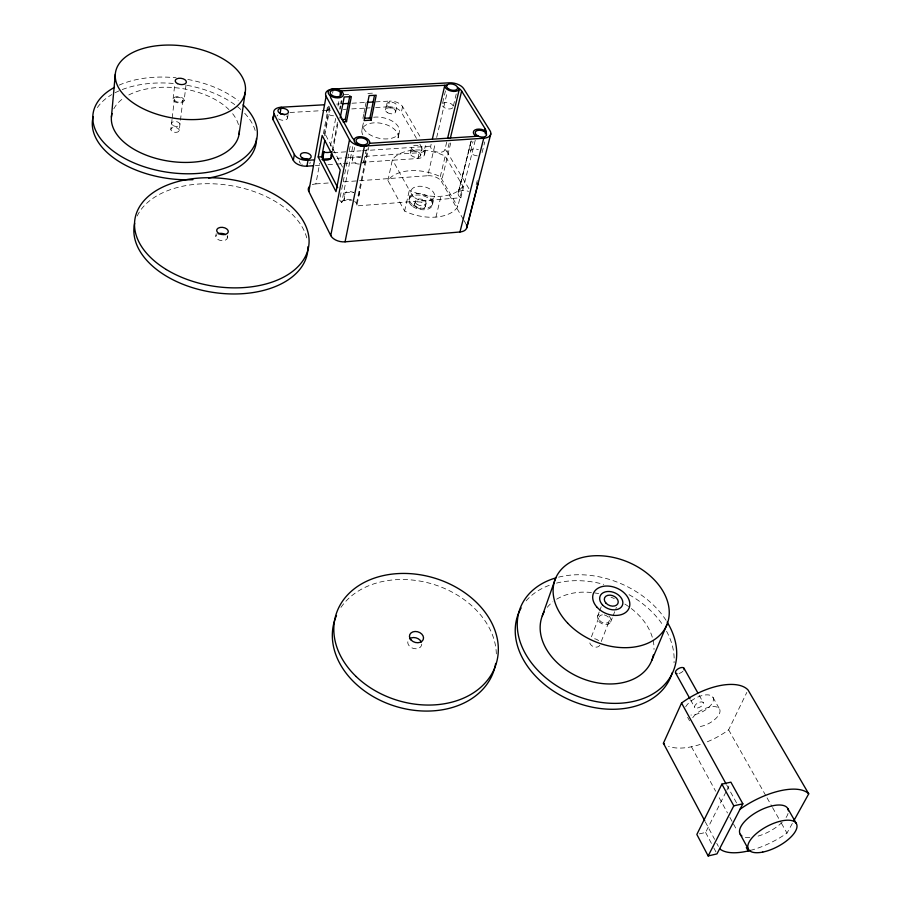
<?xml version="1.0" encoding="UTF-8"?>
<svg xmlns="http://www.w3.org/2000/svg" width="901" height="901" viewBox="0 0 901 901"><rect width="100%" height="100%" fill="white"/><g stroke="black" fill="none" stroke-linecap="round" stroke-linejoin="round"><path stroke-width="0.68" stroke-dasharray="4.5 3.38" d="M173.116 98.919L174.726 84.976M172.023 119.428L170.841 129.44M172.181 118.076L174.4 99.133M179.198 130.566A4.223 2.421 8 0 0 173.386 127.492A4.223 2.421 8 0 0 172.53 131.614A4.223 2.421 8 0 0 179.198 130.566L182.824 100.518A4.28 2.41 8.2 0 0 176.923 97.443A4.28 2.41 8.2 0 0 176.078 101.52A4.28 2.41 8.2 0 0 182.824 100.518M184.108 100.732A5.575 3.142 8.2 0 0 176.416 96.711A5.575 3.142 8.2 0 0 175.312 102.05A5.575 3.142 8.2 0 0 184.108 100.732L186.023 84.953M215.846 236.107L216.184 233.686M227.379 237.932L227.739 235.51M287.52 118.042L288.106 114.551M326.59 111.499L327.84 104.707M323.403 133.787L328.685 105.057M324.326 134.272L329.428 106.588M312.287 184.66A11.127 6.6 11 0 1 315.879 183.905L319.686 163.272M324.754 135.769L330.081 106.892M332.615 93.13L333.37 89.008M330.464 146.052L335.645 118.47M337.976 106.048L339.272 99.155M332.232 150.073L337.548 121.905M332.649 151.548L337.762 124.473M340.173 197.128L344.452 175.323M344.723 173.949L349.002 152.145M349.273 150.782L350.602 143.969M351.142 199.752A7.726 4.618 11.7 0 0 341.738 202.41L353.327 143.721M345.083 192.566L353.766 192.476A7.749 4.606 11.7 0 0 345.083 192.566L343.855 200.754L352.223 200.112M343.855 200.754L345.376 193.107M352.223 159.59L354.938 145.883M362.912 118.369L363.7 114.427M363.959 113.109L365.006 107.861M365.277 106.543L366.054 102.613M361.977 129.643L363.126 123.876M363.858 161.482L366.639 147.809M356.503 203.468L367.642 148.902M358.857 195.72L360.04 189.976M475.244 140.274L460.85 197.758L356.773 205.912L368.757 147.325M385.482 109.967L386.709 103.964M375.661 107.534L388.297 106.802L389.491 101.092A10.429 5.789 12.3 0 1 402.589 106.566L421.206 138.585M416.476 138.382L401.362 112.265L402.589 106.566M387.914 180.504L392.397 159.725A38.247 22.12 13.2 0 1 445.207 156.076L462.911 186.102L457.742 206.768A37.898 22.255 13.2 0 1 404.617 211.037L387.914 180.504A37.898 22.255 13.2 0 1 440.296 176.652L457.742 206.768M395.708 111.668L396.879 106.25A5.203 2.883 12.3 0 0 389.829 102.117A5.203 2.883 12.3 0 0 388.68 106.982A5.203 2.883 12.3 0 0 396.879 106.25M398.107 137.729L399.357 131.985M410.203 153.373L411.532 147.302M404.617 211.037L409.347 190.167L392.397 159.725M417.884 158.486L419.19 152.731A10.677 6.07 12.8 0 0 425.351 145.703L424.033 151.447A10.654 6.082 12.8 0 1 417.884 158.486L360.31 162.473M408.998 199.752L410.991 190.978M424.63 154.431L425.948 148.688M414.618 204.065L415.282 201.148M420.564 155.693A5.327 3.052 12.9 0 0 413.886 151.041A5.327 3.052 12.9 0 0 411.892 155.974A5.327 3.052 12.9 0 0 420.564 155.693L421.961 149.645M446.727 142.065L444.948 149.498A7.321 4.156 13.3 0 1 436.872 152.01A7.321 4.156 13.3 0 1 430.701 146.165L431.556 142.459M442.661 102.849L445.443 90.888M343.855 181.856L427.75 175.729L435.397 142.932M436.681 137.47L447.189 92.375M425.385 206.464L426.072 203.558M453.406 105.901L456.233 93.952M432.356 204.966L434.44 196.204M440.296 176.652L445.207 156.076M468.892 188.681L447.087 151.864L449.351 142.403M463.294 219.303L441.445 181.54L450.95 141.953M435.949 217.073L440.961 196.283M471.11 141.085L458.226 192.927L471.324 140.466L458.113 193.355M470.66 150.827L473.002 141.446M482.058 152.641L484.783 141.941M476.167 184.885L477.553 179.468M597.678 615.957L599.199 612.016M599.694 610.698L601.204 606.756M591.439 636.827L599.188 616.667M601.249 641.478L609.121 621.341M610.63 622.05L612.556 617.151M613.029 615.924L616.385 607.364M707.296 741.805A50.422 23.944 -28.2 0 0 728.627 729.855L746.805 692.418M699.345 833.887L705.607 832.456L726.274 791.337M726.893 790.098L729.236 785.447M750.342 850.42A52.799 22.514 -28.1 0 0 786.978 833.11L792.418 823.289M315.879 183.905L329.867 182.88M337.188 158.306L346.919 157.641M348.304 157.551L363.599 156.515M364.984 156.414L419.19 152.731M315.373 165.581L319.585 165.288M328.009 164.714L335.026 164.219M336.433 164.128L342.053 163.734M343.461 163.644L358.902 162.574M333.347 152.674L361.155 150.816M362.551 150.715L430.701 146.165M290.009 112.479L320.902 110.699M322.299 110.62L330.723 110.125M343.36 109.393L346.175 109.235M351.784 108.908L364.421 108.176M365.829 108.097L370.041 107.85M336.704 104.088L339.474 103.93M351.976 103.221L365.874 102.432M375.593 101.881L389.491 101.092M344.159 94.718L350.117 94.391M367.89 93.422L374.962 93.028M419.911 144.318L424.033 151.447M464.004 220.52L466.121 224.18M712.973 697.397L719.584 709.064M728.627 729.855L766.379 796.664M767.066 797.881L771.875 806.384M772.562 807.6L780.807 822.174M781.494 823.39L786.978 833.11M699.176 695.302L703.298 702.656M690.605 699.964L694.705 707.341M726.792 785.165L736.736 803.242M687.632 717.297L689.569 720.811M691.439 746.783L715.631 791.202M719.167 797.7L727.49 812.984M729.889 817.387L732.299 821.813M733.504 824.021L737.142 830.699M705.303 821.87L714.606 839.327M716.757 843.359L718.356 846.366M705.607 832.456L713.198 846.749M713.829 847.942L716.982 853.889M325.745 135.206L342.56 167.248M547.267 607.319A59.106 43.102 23.1 0 1 552.899 601.789M556.66 599.188A59.106 43.102 23.1 0 1 598.658 593.624M611.013 597.217A59.106 43.102 23.1 0 1 614.336 598.568M624.866 604.064A59.106 43.102 23.1 0 1 654.002 649.43M558.609 577.147A82.768 60.367 23.1 0 1 666.47 620.969M526.128 600.854A82.498 60.378 23.2 0 1 550.353 584.94M556.503 583.105A82.498 60.378 23.2 0 1 603.749 584.355M629.044 594.683A82.498 60.378 23.2 0 1 662.573 624.675M666.571 631.252A82.498 60.378 23.2 0 1 674.038 662.787M604.38 614.944A5.485 3.964 22.8 0 1 608.941 621.634A5.485 3.964 22.8 0 1 600.235 621.048A5.485 3.964 22.8 0 1 602.375 614.809M599.773 645.251A5.417 3.964 23.1 0 1 593.32 646.58A5.417 3.964 23.1 0 1 589.828 640.994M594.604 638.786A5.417 3.964 23.1 0 1 598.838 640.971M608.896 616.002A7.163 5.169 22.8 0 1 608.513 623.976A7.163 5.169 22.8 0 1 598.298 620.778A7.163 5.169 22.8 0 1 601.26 613.615M340.972 607.387A83.5 63.881 17 0 1 432.705 584.118A83.5 63.881 17 0 1 496.338 654.419M421.769 644.125A7.152 5.474 17 0 1 413.886 648.585A7.152 5.474 17 0 1 407.905 641.084M682.913 671.279A4.82 2.388 -28.3 0 1 678.115 673.666M788.048 813.468A27.041 11.533 -28.1 0 1 784.985 819.065M782.214 822.196A27.041 11.533 -28.1 0 1 757.899 836.151M749.823 837.558A27.041 11.533 -28.1 0 1 744.575 837.119M692.734 717.68A15.981 7.591 -28.2 0 1 712.849 706.587A15.981 7.591 -28.2 0 1 717.827 716.284A15.981 7.591 -28.2 0 1 697.408 726.758M685.661 706.846A15.903 7.636 -28.3 0 1 705.449 694.93A15.903 7.636 -28.3 0 1 711.497 704.323A15.903 7.636 -28.3 0 1 690.943 715.045M700.201 744.429A50.422 23.944 -28.2 0 1 668.542 746.321M388.297 106.802A10.407 5.8 12.3 0 1 401.362 112.265M362.799 134.778A18.516 10.497 12.1 0 1 380.031 123.11A18.516 10.497 12.1 0 1 397.251 139.723M373.656 117.231A18.561 10.474 12.1 0 1 399.132 128.449A18.561 10.474 12.1 0 1 380.83 138.574A18.561 10.474 12.1 0 1 363.486 122.863M310.102 162.045A5.474 3.187 10.6 0 1 309.786 163.588M302.263 164.365A5.474 3.187 10.6 0 1 301.779 164.128M300.551 163.329A5.474 3.187 10.6 0 1 299.346 160.919M286.664 116.038A5.327 3.018 10.2 0 1 285.358 120.024A5.327 3.018 10.2 0 1 278.15 118.594M277.069 116.015A5.327 3.018 10.2 0 1 277.88 114.956M354.622 201.396A7.726 4.618 11.7 0 1 356.773 205.912M462.911 186.102A38.247 22.12 13.2 0 1 409.347 190.167M427.75 175.729A10.846 6.307 13.3 0 1 441.445 181.54M341.738 202.41A11.544 6.87 11.7 0 1 339.632 199.853M444.948 149.498A11.015 6.273 13.3 0 1 447.087 151.864M460.85 197.758A7.535 4.392 14 0 1 459.172 191.631A7.535 4.392 14 0 1 468.543 191.429M333.55 115.79A5.744 3.221 11.1 0 1 326.736 112.456A5.744 3.221 11.1 0 1 330.96 109.089M452.741 107.782A5.597 3.075 13.3 0 1 447.583 108.818A5.597 3.075 13.3 0 1 442.594 106.003M442.706 103.615A5.597 3.075 13.3 0 1 448.349 102.691A5.597 3.075 13.3 0 1 453.113 105.991M363.801 160.806A5.913 3.424 11.7 0 1 362.641 163.295M359.431 164.106A5.913 3.424 11.7 0 1 352.246 159.387A5.913 3.424 11.7 0 1 360.591 157.776M477.293 155.85A5.755 3.255 14 0 1 470.581 151.131A5.755 3.255 14 0 1 478.408 149.724M113.819 108.807A64.421 36.873 8 0 1 123.595 98.108M128.798 94.965A64.421 36.873 8 0 1 228.899 109.562M232.649 113.717A64.421 36.873 8 0 1 238.788 125.982M97.387 107.579A82.633 47.516 8 0 1 111.713 94.616M115.046 92.769A82.633 47.516 8 0 1 174.152 83.534M187.093 85.313A82.633 47.516 8 0 1 241.299 109.933M244.723 113.301A82.633 47.516 8 0 1 255.771 132.807M119.112 85.133A82.847 47.438 8 0 1 176.112 77.779M187.802 79.446A82.847 47.438 8 0 1 238.269 100.788M137.177 215.992A87.69 54.116 8.8 0 1 227.446 185.099A87.69 54.116 8.8 0 1 307.275 240.116M227.187 236.558A5.845 3.604 8.8 0 1 221.241 240.612A5.845 3.604 8.8 0 1 216.285 235.082M697.419 708.017A4.888 2.354 -28.3 0 0 703.399 702.881A4.888 2.354 -28.3 0 0 696.191 704.086A4.888 2.354 -28.3 0 0 697.419 708.017M413.176 150.219A5.35 3.041 12.9 0 0 421.871 149.938A5.35 3.041 12.9 0 0 415.181 145.286A5.35 3.041 12.9 0 0 413.176 150.219M387.486 112.693A5.192 2.894 12.2 0 0 395.663 111.949A5.192 2.894 12.2 0 0 388.635 107.816A5.192 2.894 12.2 0 0 387.486 112.693M413.063 205.056A11.972 7.062 13.2 0 0 432.503 204.2A11.972 7.062 13.2 0 0 417.456 193.546A11.972 7.062 13.2 0 0 413.063 205.056M416.33 207.162A5.519 3.266 13.2 0 0 425.295 206.779A5.519 3.266 13.2 0 0 418.379 201.858A5.519 3.266 13.2 0 0 416.33 207.162M412.726 206.509A11.972 7.073 13.2 0 0 432.153 205.653A11.972 7.073 13.2 0 0 417.118 194.999A11.972 7.073 13.2 0 0 412.726 206.509M414.753 197.724A12.017 7.05 13.2 0 0 434.248 196.902A12.017 7.05 13.2 0 0 419.134 186.248A12.017 7.05 13.2 0 0 414.753 197.724M417.005 204.257A5.519 3.266 13.2 0 0 425.97 203.874A5.519 3.266 13.2 0 0 419.044 198.952A5.519 3.266 13.2 0 0 417.005 204.257M173.229 125.656A4.235 2.421 8 0 0 179.918 124.62A4.235 2.421 8 0 0 174.084 121.545A4.235 2.421 8 0 0 173.229 125.656"/><path stroke-width="1.35" d="M111.409 117.096L115.305 74.186M239.058 134.283L245.263 92.093A65.615 36.434 8.3 0 0 153.046 46.278A65.615 36.434 8.3 0 0 142.854 108.571A65.615 36.434 8.3 0 0 245.263 92.093M312.557 165.784L306.948 166.167A10.925 6.363 10.6 0 1 293.332 160.31L273.194 119.844L274.141 114.01A10.699 6.037 10.2 0 1 281.135 107.23L324.202 104.786M280.177 113.053L281.135 107.23M293.332 160.31L294.345 154.431L274.141 114.01M306.948 166.167L307.996 160.299L313.559 159.916M308.806 191.44L326.117 96.249A11.6 6.431 11.2 0 1 333.37 89.008L449.419 82.813A11.285 6.127 13.3 0 1 463.722 88.703L490.02 130.701A11.589 6.453 14 0 1 483.747 138.236L459.96 231.974L345.072 241.828A11.398 6.96 11.6 0 1 330.768 235.578L308.806 191.44A11.127 6.6 11 0 1 309.493 186.417M318.211 156.988L322.164 135.432L340.206 169.974L336.005 191.643L318.211 156.988L321.77 156.751L337.706 187.667M321.77 156.751L324.754 140.59M322.445 159.207L323.853 151.605L322.716 159.725L322.445 159.207L330.644 158.644L331.906 152.01M340.049 95.022L340.815 90.877L446.907 85.167M340.004 108.875L340.499 106.25M341.006 103.615L341.502 100.98M340.173 118.099L344.171 96.993L351.334 96.587L346.513 121.635L342.966 121.849M346.513 121.635L345.308 119.416L349.858 95.709M330.768 235.578L349.498 139.734L326.117 96.249M371.144 120.137L376.213 95.224L369.128 95.607L364.128 120.565L371.144 120.137L369.917 117.941L374.433 95.652M345.072 241.828L364.454 146.086L483.747 138.236M432.424 138.731L444.801 85.28A7.512 4.077 13.3 0 0 451.176 91.091A7.512 4.077 13.3 0 0 459.431 88.703L447.606 138.337M450.32 138.349L461.639 91.046A11.319 6.149 13.3 0 0 457.528 87.476M484.411 131.377L485.11 128.663L461.639 91.046M485.267 133.832L485.932 131.219A7.737 4.314 14 0 0 475.097 129.868A7.737 4.314 14 0 0 476.224 136.344M466.819 227.446L490.808 133.911M466.65 228.099L478.262 182.621M542.278 615.946L555.196 579.287M651.806 660.365L667.089 624.258M704.728 820.788L663.406 743.257L681.55 703.039A50.422 23.944 -28.2 0 1 748.01 689.929L808.726 793.837L793.781 820.834M721.892 784.129L696.845 834.45L708.163 855.95L716.982 853.889L742.852 803.816L730.88 782.169L721.892 784.129L733.797 805.832L708.163 855.95M733.797 805.832L742.852 803.816M369.579 143.304L478.397 136.197M341.772 119.63L345.308 119.416M364.319 118.279L369.917 117.941M342.256 103.773L349.205 103.378M367.259 102.354L372.823 102.038M787.801 808.569L796.416 823.638M684.039 668.305L697.791 692.846M675.581 672.912L689.929 698.737M681.55 703.039L726.116 783.949M740.205 834.247L748.506 849.463M746.321 847.559L748.168 850.961M653.371 655.004A59.106 43.102 23.1 0 1 582.215 678.532A59.106 43.102 23.1 0 1 544.148 611.925M667.145 622.062A82.768 60.367 23.1 0 1 635.858 700.843A82.768 60.367 23.1 0 1 527.93 657.843A82.768 60.367 23.1 0 1 556.108 577.823M672.259 672.653A82.498 60.378 23.2 0 1 570.919 700.471A82.498 60.378 23.2 0 1 521.105 607.972M495.651 663.463A83.5 63.881 17 0 1 396.08 706.508A83.5 63.881 17 0 1 336.49 615.473M409.561 638.786A7.152 5.474 17 0 1 421.33 642.008M677.034 673.689A4.82 2.388 -28.3 0 1 676.077 670.626A4.82 2.388 -28.3 0 1 681.652 667.528A4.82 2.388 -28.3 0 1 683.983 669.815M741.928 835.993A27.041 11.533 -28.1 0 1 758.192 811.294A27.041 11.533 -28.1 0 1 788.398 810.866M750.342 850.42A52.799 22.514 -28.1 0 1 719.64 848.765M740.048 809.244A52.799 22.514 -28.1 0 1 808.726 793.837M664.51 744.158A50.422 23.944 -28.2 0 1 663.406 743.257M273.194 119.844A10.677 6.048 10.2 0 1 273.51 115.79M307.996 160.299A10.958 6.352 10.6 0 1 294.345 154.431M369.275 118.234A18.561 10.474 12.1 0 1 370.683 117.794M302.184 158.644A5.474 3.187 10.6 0 1 308.547 159.984M280.695 114.078A5.327 3.018 10.2 0 1 284.716 114.776M330.385 95.765A11.6 6.431 11.3 0 0 330.949 98.277L351.942 137.155A11.871 6.758 11.8 0 0 354.127 139.7M331.118 154.837A7.512 4.347 11 0 1 329.743 159.263A7.512 4.347 11 0 1 322.164 159.578M466.436 224.799A11.116 6.634 14 0 1 459.96 231.974M364.454 146.086A11.893 6.78 11.7 0 1 349.498 139.734M485.11 128.663A11.578 6.442 13.9 0 1 485.662 132.65M331.072 151.728A7.535 4.347 11.1 0 1 324.123 152.134M239.339 130.69A64.421 36.873 8 0 1 170.863 161.448A64.421 36.873 8 0 1 112.017 113.503M256.458 138.484A82.633 47.516 8 0 1 208.627 178.026M192.915 179.693A82.633 47.516 8 0 1 93.231 116.533M243.056 104.921A82.847 47.438 8 0 1 226.511 167.541A82.847 47.438 8 0 1 114.945 152.359A82.847 47.438 8 0 1 114.45 87.408M307.973 246.66A87.69 54.116 8.8 0 1 215.339 292.712A87.69 54.116 8.8 0 1 134.654 223.279M218.087 233.798A5.845 3.604 8.8 0 1 225.408 234.643M567.585 623.042A60.299 43.045 22.6 0 0 666.199 626.308A60.299 43.045 22.6 0 0 599.751 555.726A60.299 43.045 22.6 0 0 567.585 623.042M597.126 607.353A19.293 13.763 22.6 0 0 628.763 608.806A19.293 13.763 22.6 0 0 607.893 586.044A19.293 13.763 22.6 0 0 597.126 607.353M602.409 604.785A12.051 8.605 22.6 0 0 622.197 605.731A12.051 8.605 22.6 0 0 609.2 591.484A12.051 8.605 22.6 0 0 602.409 604.785M605.945 603.096A7.231 5.158 22.6 0 0 617.827 603.693A7.231 5.158 22.6 0 0 610.045 595.133A7.231 5.158 22.6 0 0 605.945 603.096M356.12 676.516A83.782 63.881 17 0 0 494.84 667.573A83.782 63.881 17 0 0 397.251 573.633A83.782 63.881 17 0 0 356.12 676.516M411.205 640.149A7.174 5.474 17 0 0 423.166 639.687A7.174 5.474 17 0 0 415.079 631.477A7.174 5.474 17 0 0 411.205 640.149M762.697 852.098A27.21 11.409 -28 0 0 796.833 824.73A27.21 11.409 -28 0 0 757.662 832.501A27.21 11.409 -28 0 0 762.697 852.098M302.331 157.99A5.485 3.187 10.7 0 0 311.127 157.112A5.485 3.187 10.7 0 0 303.874 152.674A5.485 3.187 10.7 0 0 302.331 157.99M279.817 113.278A5.35 3.007 10.2 0 0 288.421 112.512A5.35 3.007 10.2 0 0 281.405 108.278A5.35 3.007 10.2 0 0 279.817 113.278M331.016 96.182A7.715 4.268 11.2 0 0 343.315 95.112A7.715 4.268 11.2 0 0 333.01 89.03A7.715 4.268 11.2 0 0 331.016 96.182M356.987 144.295A7.94 4.539 11.8 0 0 369.624 143.158A7.94 4.539 11.8 0 0 359.048 136.704A7.94 4.539 11.8 0 0 356.987 144.295M448.552 88.929A5.643 3.052 13.3 0 0 457.539 88.535A5.643 3.052 13.3 0 0 450.162 83.883A5.643 3.052 13.3 0 0 448.552 88.929M477.17 135.522A5.8 3.232 14 0 0 486.495 135.24A5.8 3.232 14 0 0 479.073 130.228A5.8 3.232 14 0 0 477.17 135.522M332.21 95.483A5.789 3.21 11.2 0 0 341.434 94.695A5.789 3.21 11.2 0 0 333.708 90.134A5.789 3.21 11.2 0 0 332.21 95.483M358.26 143.597A5.958 3.401 11.8 0 0 367.698 142.673A5.958 3.401 11.8 0 0 359.702 137.876A5.958 3.401 11.8 0 0 358.26 143.597M177.474 83.613A5.62 3.12 8.3 0 0 186.349 82.329A5.62 3.12 8.3 0 0 178.578 78.308A5.62 3.12 8.3 0 0 177.474 83.613M166.336 269.545A87.938 54.049 8.8 0 0 307.905 249.96A87.938 54.049 8.8 0 0 191.136 178.894A87.938 54.049 8.8 0 0 166.336 269.545M219.101 233.607A5.857 3.604 8.8 0 0 228.28 231.884A5.857 3.604 8.8 0 0 220.092 227.446A5.857 3.604 8.8 0 0 219.101 233.607"/></g></svg>
